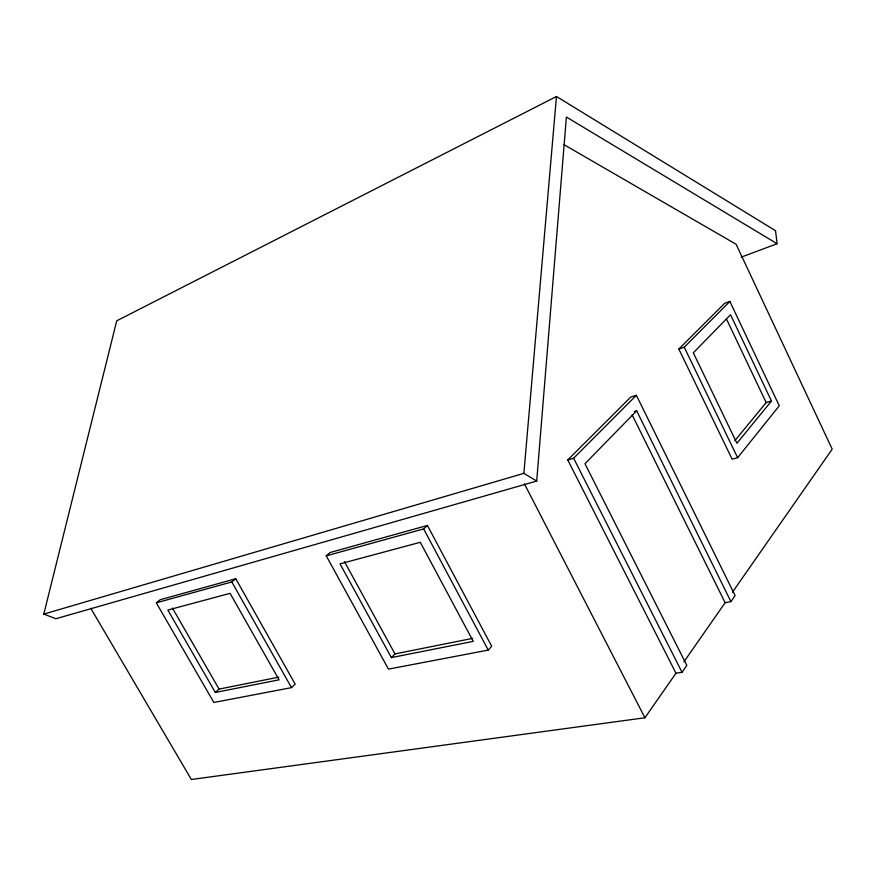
<?xml version="1.0" encoding="UTF-8"?>
<svg xmlns="http://www.w3.org/2000/svg" width="876" height="876" viewBox="0 0 876 876"><rect width="100%" height="100%" fill="white"/><g stroke="black" fill="none" stroke-linecap="round" stroke-linejoin="round"><path stroke-width="1.31" d="M536.703 481.055L566.389 117.034L777.1 243.736L775.523 230.695L556.457 96.502L116.727 320.813L43.8 614.098L55.878 618.73L536.703 481.055L523.87 473.347L43.8 614.098M523.87 473.347L556.457 96.502M90.743 608.229L191.351 779.498L644.922 717.762L675.965 673.239L682.021 672.275L686.817 665.355L584.971 463.733L636.666 410.811L730.923 601.604L725.131 602.721L683.893 661.862M730.923 601.604L735.106 595.57L636.37 395.295L630.731 397.08L567.768 459.955L675.965 673.239M732.445 592.231L832.2 449.147L736.125 244.294L564.111 144.726M737.625 457.699L779.279 405.796L729.861 301.464L724.649 303.315L678.834 349.053L732.128 459.177L737.625 457.699L684.265 347.225L729.861 301.464M771.471 401.022L736.935 443.278L693.321 352.809L730.529 314.714L771.471 401.022L766.182 402.577L734.931 440.573M488.239 650.091L491.688 646.236L427.411 525.458L330.132 552.493L326.255 555.844L388.462 669.133L488.239 650.091L423.655 528.929L427.411 525.458M391.364 657.591L473.259 641.374L420.294 542.299L340.008 563.848L391.364 657.591L394.966 653.923L472.722 638.363M567.768 459.955L573.638 458.236L636.37 395.295M291.5 687.638L295.179 684.123L235.743 578.729L160.264 599.71L156.311 602.819L213.853 702.464L291.5 687.638L231.801 581.949L156.311 602.819M215.343 692.456L279.061 679.831L230.114 593.348L167.842 610.057L215.343 692.456L219.077 689.094L278.787 677.148M231.801 581.949L235.743 578.729M741.205 257.172L777.1 243.736M678.834 349.053L684.265 347.225M634.399 411.512L636.666 410.811M326.255 555.844L423.655 528.929M172.452 608.097L219.077 689.094M344.498 561.658L394.966 653.923M524.395 483.837L644.922 717.762M573.638 458.236L682.021 672.275M632.209 414.994L725.131 602.721M726.456 318.984L766.182 402.577"/></g></svg>
